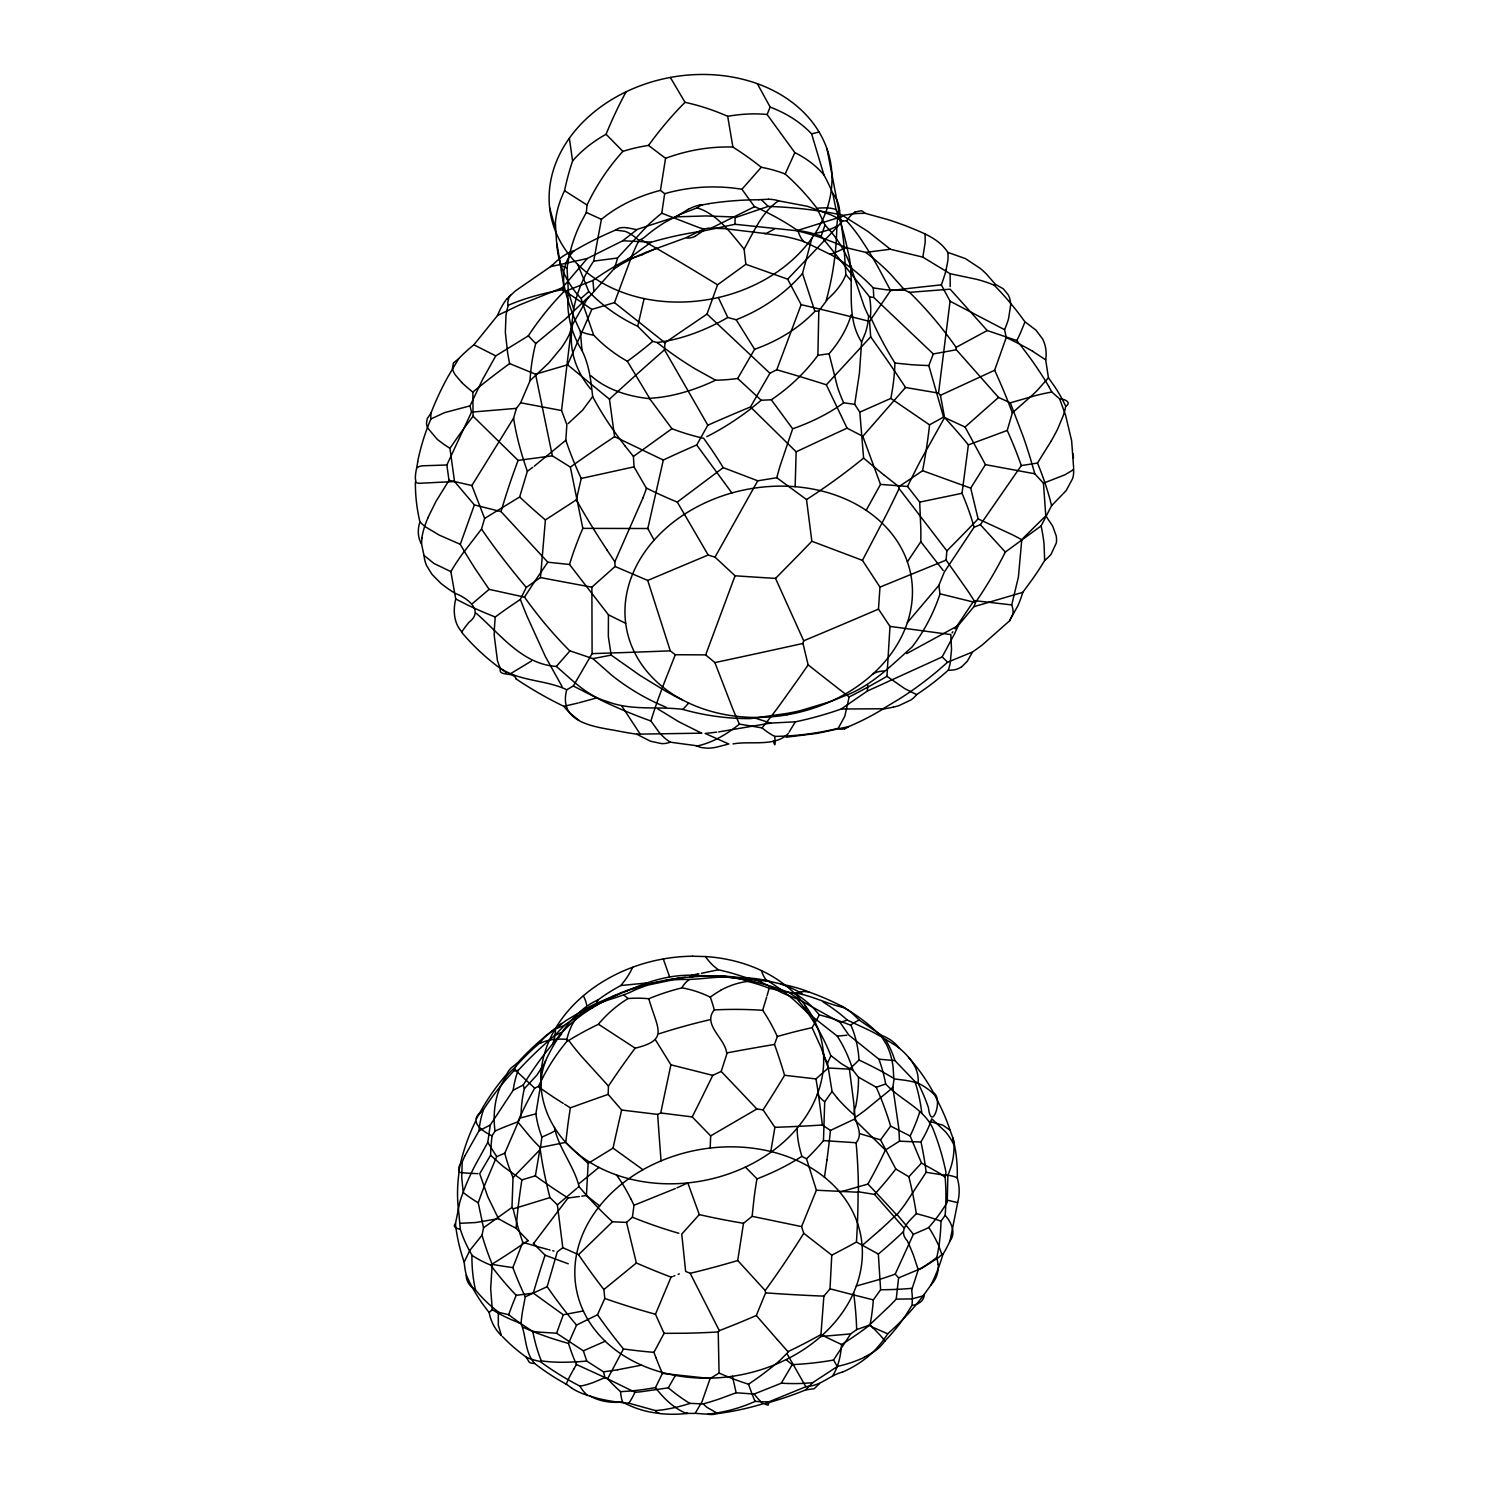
<?xml version="1.0" encoding="UTF-8"?>
<svg xmlns="http://www.w3.org/2000/svg" width="1489" height="1489" viewBox="0 0 1489 1489"><rect width="100%" height="100%" fill="white"/><g stroke="black" fill="none" stroke-linecap="round" stroke-linejoin="round"><path stroke-width="1.5" d="M642.95 497.94L614.845 561.762L615.087 566.49L591.878 587.169L592.101 653.634L573.321 686.02L566.732 689.761C558.226 721.7 591.933 726.446 615.013 730.392A381.352 371.673 -43.2 0 0 636.715 734.17L701.766 733.165M735.119 217.692L768.212 206.413A443.554 425.072 44.6 0 1 843.425 215.291L851.447 214.062A273.641 160.123 -70 0 1 856.901 213.485L864.96 213.262L887.258 219.423A316.208 315.259 -55.6 0 1 906.987 226.291C921.877 232.452 938.703 238.091 947.804 252.386A42.511 18.445 -60.2 0 1 947.804 260.947L946.148 269.77M735.119 218.474L735.026 224.281L702.864 231.056A381.742 363.26 42.5 0 0 651.326 242.186M823.324 1052.704A77.521 48.672 -4.6 0 0 827.512 1063.202L832.053 1091.456L824.701 1101.841L823.473 1140.611A174.864 83.645 -27.3 0 1 806.517 1158.814L816.4 1190.232L801.585 1226.601L803.744 1233.301L831.774 1255.134L830.006 1288.823L823.882 1296.119L820.942 1334.553A268.467 132.484 -22.7 0 1 787.942 1351.658L787.811 1352.124M511.974 1207.579L513.035 1177.576A243.21 131.144 34.1 0 1 504.771 1153.212L521.076 1115.54A220.372 143.949 38.6 0 1 524.333 1088.738L523.235 1085.016A339.566 336.719 -59.4 0 1 554.913 1041.258C572.521 1017.192 599.974 1001.408 627.539 990.706M950.187 286.651L950.131 273.715L922.826 257.15L890.348 249.24L865.798 252.386L845.957 247.602A315.929 277.94 78.6 0 0 796.801 230.739L735.026 224.281M819.099 132.018L811.617 133.88L823.938 174.958A183.538 177.731 30.1 0 1 832.742 193.309A181.993 75.865 -13.4 0 1 839.573 210.712L843.686 242.13L845.882 274.627A174.846 83.216 0.5 0 1 827.958 298.805L818.801 311.015L817.889 355.313A156.829 130.939 -38.6 0 1 771.283 399.778L761.233 400.262L750.475 409.028A233.27 141.66 -54.5 0 1 706.772 436.668M1073.588 467.695L1073.55 469.631A43.795 31.753 0.7 0 1 1072.657 478.509L1066.161 490.607L1051.606 505.664L1041.127 525.878L1005.336 552.047A427.827 367.001 88.3 0 1 975.425 602.58M461.646 382.412A87.255 31.176 27.9 0 0 472.869 392.128L473.055 416.213A408.247 134.848 -39.5 0 0 449.939 448.394L454.536 481.543L474.377 504.92L501.048 511.62L547.822 562.209L569.505 564.48L608.443 614.808L625.696 623.351M795.145 486.698L796.15 451.8L750.475 406.962A280.528 44.391 -23.4 0 0 707.815 425.221L696.684 444.988A238.463 52.487 -21.5 0 0 663.312 460.045L614.585 436.668L609.466 399.22L567.588 364.786L535.537 374.223L509.592 363.577A199.396 125.132 78.8 0 1 507.6 352.67L505.348 332.382L505.981 315.724A53.213 33.391 78.8 0 1 508.214 305.58L508.084 304.891A42.492 14.034 47.2 0 1 507.768 302.286L509.126 296.702L515.51 290.82L550.521 266.661L587.224 258.509L622.718 240.79L637.348 229.325L675.857 216.854L705.972 215.942L735.119 217.003M473.26 1288.32L475.494 1289.79A261.524 149.924 -48 0 1 471.92 1255.078A126.9 113.909 62.7 0 1 462.595 1235.907L460.287 1229.281L458.966 1214.075A143.54 137.453 -70.9 0 1 459.096 1172.122L459.021 1166.65L460.864 1163.318A142.516 34.694 14.7 0 1 462.204 1162.034A170.1 150.966 -2.9 0 1 464.959 1155.725M1021.808 539.39L1018.402 577.099L1011.72 604.925A41.413 18.464 40.2 0 1 1013.041 613.84L1009.672 620.708M710.179 1148.038L710.662 1135.884L692.217 1116.918L660.725 1112.972L657.673 1114.405L628.358 1110.85A320.898 49.602 6.2 0 1 621.658 1109.994L610.676 1097.319A181.658 37.281 48.5 0 1 608.182 1094.378L608.443 1086.077A215.291 55.502 -54.3 0 1 633.439 1050.452L635.189 1048.163C669.324 1039.862 657.58 1029.476 648.813 998.747A160.142 109.367 46.2 0 0 628.097 998.542L626.59 999.454A135.183 99.931 -77.8 0 0 598.429 1024.097M861.628 342.079C843.928 314.402 856.175 281.012 847.781 250.897A273.325 271.873 -40.1 0 0 836.055 209.614A308.558 42.604 -25.7 0 0 816.921 208.255L824.999 225.062A146.071 125.932 -12.9 0 1 850.07 264.577L864.123 306.25A229.753 197.144 -14.7 0 0 868.608 316.096A214.546 101.643 -17.2 0 1 865.444 332.736L861.628 342.079L859.414 373.292L854.686 404.338L859.804 412.155L863.601 458.035L865.5 459.692A325.7 117.929 30.7 0 0 883.517 474.6M754.588 206.617A254.154 228.785 46.5 0 1 797.825 230.553A257.746 129.878 -41.6 0 1 821.146 236.193L869.557 296.832L870.227 301.578A338.673 125.039 -34.9 0 1 870.432 316.859L876.239 329.292A353.954 304.556 42 0 0 890.683 356.094L894.908 363.037L894.833 365.401A215.551 131.386 -55.2 0 1 890.85 398.419L859.804 412.155M613.487 995.973L594.13 1004.349A388.257 242.595 63.9 0 0 585.791 1008.798L566.174 1020.43L553.108 1030.109A276.842 271.296 66.6 0 0 517.483 1062.923L511.304 1067.799A163.678 58.871 41.1 0 0 506.781 1074.146A262.939 241.013 21.4 0 0 479.83 1112.73C469.147 1122.948 483.311 1131.454 491.947 1135.809M649.613 398.643L671.93 428.702A168.778 125.337 19.4 0 0 703.701 438.306L710.83 448.487A236.788 74.431 70.3 0 1 723.207 467.62L757.752 480.798L776.774 477.727L806.517 499.559L811.84 541.252L862.447 560.367L879.98 587.113L878.473 609.094L889.975 626.404L886.96 676.322A355.834 165.819 -25.3 0 1 849.177 696.926L844.766 716.321L838.233 728.307A260.538 225.379 15 0 1 774.745 736.404A63.32 36.127 59.5 0 1 762.052 727.898L739.437 724.101A101.829 56.563 -54.3 0 1 696.424 746.119M755.053 1401.279A126.342 90.922 52.6 0 0 769.18 1401.726L805.847 1386.724A156.066 113.871 38.4 0 0 808.49 1386.24C821.202 1385.291 830.099 1375.296 842.085 1372.188M580.375 331.321A205.668 204.291 37.2 0 1 560.497 265.098L556.477 241.032L555.36 222.81A143.018 107.655 -8.1 0 1 564.554 190.722A238.612 219.925 89.8 0 1 572.595 160.942L569.338 138.198M769.18 1401.838L768.063 1405.169L763.448 1403.624A294.896 280.695 -72 0 1 717.679 1413.564M908.588 1057.413A260.668 223.685 -41 0 1 933.529 1092.74C943.821 1098.975 931.165 1133.092 928.447 1107.742A169.02 145.643 45.5 0 0 918.043 1083.154C919.699 1068.655 909.686 1057.078 899.486 1048.33A197.739 89.638 -42.7 0 0 889.529 1039.285L885.639 1037.126A164.293 74.469 -42.7 0 0 881.953 1035.544L859.227 1020.077L851.782 1012.874A150.724 102.815 -64.7 0 0 840.894 1005.764A269.211 262.25 -56 0 0 809.216 992.102L809.216 992.083M928.782 1227.401A150.873 123.289 -29.2 0 0 947.246 1202.181L947.86 1175.51M554.448 1127.508C558.673 1148.205 574.028 1166.166 579.016 1186.23M718.703 731.899L770.725 723.077L795.349 721.83A350.901 345.746 -24.9 0 0 841.192 709.025L867.324 691.045L867.826 685.294M961.559 666.923L967.273 661.284L972.633 651.903A329.088 318.869 22.5 0 0 982.219 644.998L1009.263 621.099L1017.936 605.707A331.414 183.166 46.1 0 0 1022.813 592.306L1032.789 578.718A329.813 315.612 81.9 0 0 1044.664 560.515L1044.031 543.801A409.996 163.827 41.3 0 0 1041.109 525.878M599.676 1205.96L586.424 1195.518L588.136 1163.374L576.82 1152.97A251.138 94.756 42.5 0 1 565.746 1142.361L567.774 1125.665A235.541 71.323 -78.7 0 1 569.17 1115.577L570.361 1107.797L564.666 1104.28M766.667 114.467A169.43 103.299 -37.2 0 0 727.693 116.31A194.035 146.964 39.3 0 0 685.033 102.332A355.722 191.337 -76.8 0 0 650.079 143.298L648.515 145.401A161.184 107.99 14.6 0 0 622.886 151.375A192.323 165.763 -65.4 0 0 587.038 205.017L586.35 212.462L580.933 222.531A155.024 141.548 -28 0 0 567.048 268.225L568.351 291.528L573.656 308.93L561.539 410.536L566.862 424.588L565.839 440.241A288.382 183.594 47.9 0 0 581.231 478.472L576.336 499.857L579.575 505.59A435.179 199.358 48.7 0 0 607.158 550.186M625.064 445.9A332.419 281.775 49.4 0 1 606.693 420.401L603.734 415.71A245.666 208.237 49.4 0 1 592.659 396.577C590.91 380.775 589.365 365.382 582.031 350.585A143.316 113.778 -8.4 0 1 568.053 294.636L568.351 291.528M608.443 614.808L608.331 636.399L611.179 655.123L640.419 675.708L666.141 691.417A297.335 287.47 8.3 0 0 682.334 699.867L688.718 703.05A144.675 114.467 -10.7 0 0 911.938 601.612A144.675 114.467 -10.7 0 0 709.974 500.676A144.675 114.467 -10.7 0 0 682.334 699.849M956.143 347.328L987.226 330.539L1016.819 340.553L1018.364 342.451M707.833 425.221L664.485 349.822L664.987 342.768A440.26 35.345 -34.1 0 1 691.194 324.825L707.014 314.086L717.568 284.808L745.84 264.298L787.644 279.15L801.156 304.668L776.774 369.756L769.906 373.255L750.475 406.962M956.124 347.495L956.031 348.835M856.343 1286.012L853.606 1292.806A144.712 114.504 -10.7 0 1 610.155 1345.684A144.712 114.504 -10.7 0 1 688.216 1151.965A144.712 114.504 -10.7 0 1 856.343 1286.012L876.09 1280.447A367.541 235.56 9.9 0 0 895.224 1274.119L898.612 1277.878L896.21 1299.115A338.375 292.682 -61.6 0 1 889.678 1305.89L869.204 1325.229L856.659 1329.603L850.684 1333.902L833.561 1359.978L837.283 1366.567L812.901 1382.518L805.568 1389.926A333.22 326.873 -39.7 0 1 765.569 1403.438M955.994 349.338L998.523 397.433L1010.305 402.812L1035.804 395.516A209.67 50.998 -31.8 0 1 1049.838 392.407L1051.904 392.11L1059.647 398.884L1065.603 415.245L1071.633 440.725L1073.588 467.137M516.255 679.003C513.24 670.757 497.866 677.514 500.378 668.189A50.719 36.983 -79.2 0 1 497.438 660.613L494.255 635.729A122.619 89.377 -79.2 0 1 494.516 626.441L495.241 617.023L499.764 613.691A260.017 86.232 -23 0 1 510.801 605.893L520.331 599.453L526.25 587.411L540.47 577.564L545.402 519.922L576.336 499.857M955.957 349.841L933.305 353.935L928.82 365.587L943.561 417.069L965.058 427.027L985.42 464.624L970.698 488.15L978.124 518.898A438.175 64.976 -41.1 0 1 946.874 550.856L946.111 560.106L967.72 590.761A158.653 65.423 51.2 0 1 974.029 600.57L1011.72 604.925M946.222 269.751A93.453 40.538 -60.2 0 1 941.327 284.846L950.075 301.225L938.535 393.115L940.415 395.311L944.584 417.571A350.027 117.333 34.2 0 1 968.371 444.876L962.024 493.306A315.705 146.797 41.1 0 1 974.067 527.236L944.231 572.167L938.833 585.438L907.341 622.625M571.478 332.14L572.372 325.198M506.576 299.196A253.409 120.572 51 0 0 497.512 315.556L473.874 344.797L468.942 348.929A168.797 150.277 18 0 0 458.705 358.663L448.263 376.177A349.71 317.995 44.2 0 0 430.972 413.049L430.73 419.042L444.671 412.602L470.04 405.864L482.585 379.472L495.763 355.89L528.353 335.844L535.724 343.531A337.519 188.768 52.2 0 0 530.028 380.588M473.223 1288.339A68.029 32.572 -23 0 1 466.206 1274.919A101.531 95.259 -45.4 0 1 464.177 1262.114A257.281 204.7 8.2 0 1 455.448 1223.772L459.803 1202.051A174.734 150.929 -18.9 0 1 463.153 1192.41L466.187 1194.774A272.766 40.966 15.6 0 0 476.554 1201.772L478.23 1202.814L483.534 1227.811L482.045 1235.181A273.473 194.668 40 0 0 492.208 1264.384L490.663 1288.674L492.301 1309.631A218.604 97.213 -7.1 0 0 518.972 1322.753M462.204 1162.034L461.72 1177.222L463.172 1192.131L465.703 1185.598A278.964 243.135 -24.2 0 1 474.768 1165.999L487.778 1142.417L490.272 1125.014L513.147 1090.302A341.316 152.418 43.6 0 1 518.153 1070.423A415.412 401.937 13.5 0 1 554.224 1035.953L565.392 1024.488M655.942 1357.652A169.392 57.196 75.5 0 0 662.382 1373.379L710.123 1378.535L719.057 1373.081L718.238 1332.022L719.317 1330.626A275.763 83.235 -22.8 0 0 756.3 1315.513L765.607 1292.843L765.216 1290.591L737.725 1260.494L743.495 1223.325L752.131 1216.327L753.937 1199.408A184.003 70.132 88.5 0 1 756.952 1178.785A100.843 4.951 48.2 0 0 745.338 1167.041M933.529 1092.74L940.676 1107.053A212.313 200.754 -44.3 0 1 950.112 1130.263L952.867 1137.931A252.665 188.917 -18 0 1 957.259 1177.948A71.342 56.768 2.3 0 1 957.65 1202.628L950.038 1240.84A109.069 102.964 -1.3 0 1 942.965 1254.241A282.612 216.947 41.3 0 1 930.83 1285.175L923.161 1295.821A250.208 242.242 -69 0 1 887.686 1333.772M563.754 273.697L563.456 288.903M492.189 1264.57L492.208 1264.384A278.704 31.585 0.8 0 0 511.509 1267.4L512.867 1267.586A280.714 193.644 53 0 0 525.282 1296.807L522.527 1311.362A147.374 86.734 -58.8 0 0 521.038 1323.572C526.343 1336.266 524.724 1352.124 534.514 1363.366A231.446 216.668 -14.7 0 0 566.453 1384.267L572.111 1388.344M541.047 1073.122A77.167 46.085 4.2 0 1 540.879 1083.303L535.872 1113.846A167.829 117.389 21.8 0 0 541.884 1137.131L540.228 1149.452A356.727 280.044 63 0 0 549.981 1197.584L557.37 1204.843L562.805 1247.67L578.57 1254.669A357.006 179.908 49 0 0 603.883 1289.548L604.795 1298.445L597.48 1314.768L576.541 1325.098L568.5 1343.432A145.066 91.518 83.4 0 0 576.429 1364.482L607.605 1378.758A120.162 84.035 62.2 0 0 620.541 1391.619A67.266 17.589 -76.6 0 0 622.458 1401.763M631.038 1199.185L633.998 1205.271L632.416 1217.164L626.534 1222.395L612.5 1221.78A246.188 153.758 36.2 0 1 578.923 1186.454L578.849 1186.565M826.953 1159.912L824.459 1177.222M648.515 145.401L665.564 158.318L660.446 190.369L664.671 193.7L661.767 213.206A240.715 207.194 -72.8 0 0 648.069 225.025L617.488 258.025A158.039 72.161 52.8 0 1 613.691 269.193L586.834 299.55L573.135 323.467A196.436 133.433 33.3 0 0 569.524 334.113A158.355 117.11 6.2 0 1 561.334 347.83L548.901 362.795L530.103 380.644L520.629 402.775L516.422 408.358L513.575 418.204L471.864 485.526L484.632 518.414L481.524 529.06L462.428 553.927A170.565 108.697 -35.3 0 0 450.869 571.627L455.727 599.025C452.954 610.155 453.717 623.184 461.906 631.95A83.328 2.755 -47.5 0 1 463.507 629.4L464.345 628.246A182.533 6.012 -47.5 0 1 469.072 622.141C484.483 610.732 467.285 597.833 455.15 593.367A144.135 118.915 -2 0 1 440.614 583.13L431.94 574.289L426.654 565.708A44.633 36.816 -2 0 1 424.104 556.123L421.573 543.894A54.646 44.447 -40.4 0 1 422.001 537.994M579.5 1196.486L568.035 1197.994L563.884 1195.332A285.423 137.323 31 0 1 535.389 1175.845L540.172 1147.554A151.301 65.721 40.8 0 1 531.182 1138.099L517.763 1121.906M648.795 998.728A223.369 194.203 -46.4 0 1 681.962 987.858A124.76 84.333 55.8 0 1 710.253 997.109A66.316 12.582 82.3 0 1 714.292 1009.877C701.803 1025.065 726.297 1038.875 726.762 1054.193A157.536 14.574 -71.6 0 1 725.385 1058.493L721.179 1071.429L727.321 1077.868A317.325 19.376 45.9 0 1 756.803 1108.989L763.075 1109.863L774.894 1127.341L770.799 1151.518M908.848 1176.775A302.751 225.193 83.7 0 1 916.312 1213.628C909.165 1221.408 897.327 1230.212 907.304 1240.84A182.849 112.14 48.6 0 1 913.483 1255.339L918.229 1269.856L911.677 1290.032M922.826 257.15L924.818 244.736A311.964 22.279 -70.1 0 0 925.19 241.832L925.116 234.089M417.776 461.758L416.678 468.049A56.619 51.408 3.8 0 0 415.338 478.304L416.027 482.399A54.404 9.064 -15.2 0 0 418.8 483.311L454.536 481.543L471.864 485.526M839.759 1192.112L867.919 1184.09L873.615 1173.611A300.666 182.589 -64.2 0 0 885.397 1150.066L899.468 1141.17A246.225 156.345 74.5 0 0 898.723 1127.899L892.842 1087.231L894.089 1078.874L904.735 1080.232A144.601 38.174 -10.3 0 1 918.043 1083.154M573.674 308.93A150.724 133.656 -12.9 0 1 593.683 261.078L601.407 219.348A147.523 108.865 3 0 1 615.218 209.409A147.914 109.162 3 0 1 660.446 190.369M654.118 540.116L647.808 528.521L663.312 460.045M655.551 1039.992L670.906 1064.821L665.136 1091.958A289.946 9.306 -77.9 0 0 660.725 1112.972M588.136 1163.374L613.04 1148.131L614.064 1143.44A324.788 37.467 -75.7 0 1 621.658 1109.994M827.028 148.937L838.586 209.149L836.837 225.974A298.489 39.998 5.6 0 1 815.153 233.382L811.859 238.24L802.515 273.492L814.892 311.35A142.981 110.242 -6.2 0 1 754.625 349.264L737.669 378.485A147.299 116.179 5.8 0 1 715.613 380.198A185.436 112.122 -45.1 0 1 658.864 397.489M715.613 380.198L695.772 369.216A335.639 210.228 59.9 0 1 657.189 342.544L652.759 341.372L637.72 326.296L644.123 298.563M831.886 1255.078A272.599 66.112 -21.1 0 0 850.461 1245.307L856.436 1242.012A433.764 243.191 -84.8 0 0 858.073 1192.242L858.464 1191.851A406.609 270.775 -83.9 0 0 856.101 1142.733C865.965 1131.1 849.679 1118.742 855.803 1106.122A218.027 110.465 -47.5 0 0 858.483 1077.198L853.011 1070.312A203.286 144.861 -61.4 0 0 837.227 1036.083L807.634 1012.855L795.517 1001.408A197.255 191.15 -12.8 0 0 765.867 979.688A78.266 39.756 -68 0 1 761.382 970.605M787.904 1351.807L787.942 1351.658A162.673 7.352 49.8 0 1 784.48 1347.75L777.426 1339.728M787.7 1352.608L779.175 1361.151M787.272 1354.171L805.847 1386.724M525.282 1296.807L547.152 1286.701L557.295 1251.877L562.805 1247.67M859.227 1020.077L858.26 1020.505A98.051 12.024 -47.6 0 0 852.211 1024.023L850.535 1025.195A248.049 173.32 -11.7 0 0 819.341 1014.865L813.534 1008.202A105.179 79.233 80 0 0 795.368 993.759L769.162 988.324L767.058 995.732M615.087 566.49L647.734 580.449L655.123 577.323A496.544 6.012 -22.6 0 1 708.131 555.025L715.018 557.147L735.063 575.778A350.622 31.12 3.7 0 0 760.321 577.453L775.527 578.402L803.706 640.791L802.962 643.434L808.136 664.857A288.978 17.086 38.8 0 0 819.936 674.182L839.461 689.463M1025.586 322.275L1035.935 330.13L1042.654 339.008A47.797 38.677 -32.8 0 1 1045.687 359.854L1048.442 377.741L1037.61 390.044A221.973 118.952 -19.9 0 1 1032.082 395.385L1012.334 412.9L1007.234 430.451A418.818 183.463 44.6 0 1 1021.305 465.592L980.339 524.705L974.085 527.255M766.63 997.183L762.684 1010.305M484.632 518.414L519.642 496.991L527.348 471.287A321.345 163.567 47.1 0 1 513.575 418.204M947.804 252.386L965.393 258.602L980.302 268.448A235.281 146.648 -46.6 0 1 986.369 273.976L995.452 284.38L1003.27 288.81L1008.239 294.841A41.897 25.946 -48.5 0 1 1010.696 305.04L1008.518 318.925A88.726 54.925 -48.5 0 1 1004.572 329.72L1006.248 337.5L994.652 370.258L940.415 395.311M464.177 1262.114L469.78 1250.481L482.045 1235.181M710.123 1378.535L702.008 1401.726L695.177 1413.322L707.945 1414.234A107.673 45.936 87.1 0 0 717.661 1413.433L707.033 1407.384A248.626 70.672 81.2 0 1 703.459 1404.127M821.109 236.248L824.999 225.062M569.878 651.009A412.192 334.001 78.9 0 1 524.5 597.145L489.137 589.346L476.108 570.157A486.456 365.177 77.5 0 1 460.287 544.323L474.377 504.92M533.285 1243.278L545.067 1255.19L544.267 1257.609A371.58 50.589 -65.4 0 0 533.285 1293.122L516.162 1295.337M567.588 364.786L591.84 309.414L614.473 302.621L632.174 255.066A81.411 24.662 -70.5 0 1 638.986 240.455L643.899 237.793A131.069 103.113 -56.3 0 1 666.327 221.545L679.803 214.509L697.187 207.827A82.491 30.245 84.6 0 1 702.659 204.812L708.82 203.714M478.23 1202.814L480.258 1197.007A426.84 366.759 -46.2 0 1 485.768 1182.434L496.693 1156.637L504.771 1153.212M646.431 488.466L646.263 488.95A172.91 57.848 -59.6 0 1 642.95 497.94M625.026 445.918L633.421 456.434L634.016 466.857L646.468 488.373M632.657 967.31A115.546 63.041 80.2 0 1 624.375 981.065L620.82 985.532A179.741 172.817 -27.8 0 0 597.927 999.994L596.047 1003.828A178.978 49.472 56.7 0 1 595.395 1004.74L592.045 1008.109M714.292 1009.896L723.915 1009.542A261.226 154.26 -7 0 1 762.684 1010.305A90.624 41.245 69.1 0 1 777.332 1036.53L775.024 1042.951M501.29 1335.186L498.312 1325.191L498.312 1312.107A120.721 74.897 -25.5 0 0 500.192 1312.665L508.717 1314.713A240.995 205.482 39.3 0 0 525.059 1326.438L532.69 1331.389A230.609 154.763 -25.8 0 0 540.023 1332.19L556.588 1333.213L563.289 1314.768L583.353 1310.953M867.324 691.045L942.165 656.947L954.505 633.849A495.372 266.196 62.5 0 0 958.171 625.585L973.918 606.674L975.388 602.542L939.987 593.813L938.833 585.438M854.686 404.338L843.686 402.793A174.511 96.99 -3.6 0 1 792.688 428.795L780.366 464.996A252.311 122.247 -85.8 0 0 776.774 477.727M512.867 1267.586L522.769 1242.31A295.436 199.935 54.5 0 1 513.165 1208.882L512.532 1208.175M735.063 575.778L705.674 654.881L675.299 654.732L670.292 650.861L647.734 580.449M763.057 1109.845A270.086 69.946 -57.2 0 0 784.573 1075.281A166.545 49.007 71.7 0 0 774.503 1044.44L774.652 1043.975M898.612 1277.878L922.007 1268.088L938.182 1257.833L941.904 1254.538L938.573 1245.362A237.719 59.169 37.9 0 0 931.556 1231.943L928.875 1227.476A182.142 100.805 5.6 0 1 925.153 1229.263L913.39 1234.307L895.205 1274.1M483.422 1109.64A297.949 289.071 -2 0 1 513.742 1070.926L517.465 1062.923M524.314 1088.72L536.859 1075.151L544.267 1063.704A120.013 75.25 19.3 0 0 545.644 1060.689C556.067 1038.205 574.456 1010.045 597.927 999.975M675.299 654.732L665.285 680.119A173.822 30.99 -66.9 0 0 656.872 702.715M427.697 518.172L436.016 501.328L449.008 480.351L446.849 464.996L471.492 412.118L470.04 405.864M757.324 83.682L770.148 107.078L767.114 114.523L794.847 152.641A148.081 99.875 -18.7 0 1 822.3 173.078L823.938 174.958M655.942 1357.67L653.913 1352.366L664.094 1333.344L655.458 1314.247L671.036 1277.134L672.321 1276.631M593.85 291.081L592.92 280.472L594.353 279.467A302.137 296.814 -64.7 0 1 627.855 259.142L651.307 242.111L622.718 240.79M854.686 1117.978L854.779 1117.774A246.746 120.683 80.4 0 0 853.737 1102.623L849.419 1069.139A115.9 25.108 -35.6 0 0 859.023 1060A80.313 49.435 -83.8 0 0 850.74 1024.935M794.847 152.641L785.187 173.99A225.714 208.088 60.4 0 1 816.456 207.622M464.959 1155.725L478.955 1130.84A273.176 145.606 35.8 0 1 483.497 1109.677M827.475 1063.202L830.936 1055.645L841.099 1063.481A249.929 140.245 -16.7 0 0 853.029 1070.312M607.605 1378.758L623.277 1349.295M745.84 264.298L744.109 249.128C753.788 232.098 761.698 212.071 778.561 200.829L807.336 206.282L831.178 214.993A134.029 119.12 37.1 0 1 842.681 220.912L846.497 220.856A54.051 12.712 -69 0 1 854.947 212.108M753.062 981.456A262.846 262.325 37.5 0 1 789.096 992.567L800.133 1000.18L840.112 1022.44L848.804 1035.06L878.901 1059.2A264.111 147.746 -59.6 0 1 885.694 1083.992C900.957 1100.632 926.121 1109.249 933.975 1131.398A240.492 209.428 -81.7 0 1 945.943 1172.104L945.143 1177.296A231.018 195.115 -58 0 1 945.143 1215.34L940.955 1221.278A170.621 153.199 -73 0 1 936.804 1257.479M866.17 510.355L880.502 484.39L862.801 436.314L847.055 428.162L826.339 384.795A334.039 62.389 14.9 0 0 776.755 369.775M862.447 560.367L885.918 515.529A381.947 104.584 -58.6 0 0 899.095 488.56L898.872 486.698L883.517 474.6M528.241 1240.858L516.087 1228.257L507.116 1223.567A174.101 103.15 15.4 0 1 498.48 1218.653L487.815 1196.784L479.719 1173.704L490.588 1155.241A150.836 110.149 -79 0 1 492.04 1135.865L495.018 1131.044A178.345 39.552 -11 0 1 517.781 1121.906A214.007 123.848 -54.4 0 1 534.756 1088.124L534.142 1087.621M715.018 557.147L757.752 480.798M675.41 1375.427L668.245 1387.86L641.238 1391.731A322.555 259.868 -43.9 0 1 635.058 1392.289L605.018 1377.586L603.454 1371.797L586.759 1361.076L583.353 1350.821L556.588 1333.213M819.546 1383.579L814.204 1388.697L805.568 1389.926M573.768 1369.042L576.448 1364.445M789.058 732.16L795.349 721.83M1050.955 441.47L1037.498 463.023L1021.305 465.592M944.584 417.571L920.537 460.604A524.593 297 -47.4 0 0 907.583 486.475L919.699 502.109L920.835 529.414A345.243 272.803 73.6 0 1 920.816 541.735L907.378 561.837M788.314 733.444C775.415 747.199 750.382 740.666 733.072 743.904M812.324 1027.317L814.464 1023.688A73.426 6.942 -55 0 0 819.341 1014.865M592.678 396.577L582.571 410.22L568.184 423.546M974.029 600.57L956.347 626.943M524.407 597.257L529.786 588.955A531.592 55.056 -48.4 0 1 546.165 564.592L547.822 562.209M540.321 1042.896L539.446 1043.268A244.605 238.426 -10.4 0 0 513.761 1068.655C496.246 1083.303 492.133 1109.417 495.018 1131.044M703.553 1403.811A333.387 269.509 -62.9 0 0 719.894 1398.767L736.124 1392.773L754.123 1394.039L781.241 1383.244L792.204 1364.706L786.08 1359.606M941.383 284.846L925.935 286.502A396.725 28.123 -8.6 0 0 890.608 290.56L869.539 321.419L870.693 336.812L886.364 359.035A519.512 190.294 49.5 0 1 905.517 387.494L938.144 393.04M890.627 1126.112L880.539 1139.867L895.82 1169.051L908.867 1176.757L921.486 1163.039L910.151 1135.995L890.627 1126.112A290.56 225.863 -84.1 0 0 876.221 1087.249L858.52 1077.18M903.041 1231.98A275.614 95.799 -28.1 0 1 878.342 1254.054L880.613 1289.79L873.336 1299.878A143.521 88.354 85.2 0 1 870.004 1324.949L873.094 1328.002M476.219 613.282C500.397 634.333 522.025 664.187 556.346 666.439C571.999 679.747 587.038 695.977 607.307 701.542C631.69 711.016 657.84 706.121 682.855 709.378L688.718 703.05M745.542 978.571C742.657 980.637 758.217 981.865 749.898 980.897A244.68 43.59 -75.5 0 1 747.646 979.725L745.561 977.491L738.842 975.276A240.697 232.805 40.9 0 0 718.349 969.767L714.069 966.38A92.002 43.46 87.3 0 1 705.47 956.608M745.598 978.478L771.395 981.772L790.882 986.258A283.524 207.008 -72.1 0 1 807.82 991.506L808.862 991.953L804.674 991.544A151.617 44.354 -68 0 0 795.405 993.628M955.808 627.688L955.026 628.805M952.886 631.783L952.067 632.918M950.038 1240.84C956.329 1232.762 951.155 1221.929 945.124 1215.34M497.438 315.482L519.493 304.984L562.433 287.712L587.224 258.509M718.238 1332.022L718.312 1331.948A273.622 85.282 -3.4 0 1 684.642 1333.251L664.094 1333.344M539.446 1043.268L541.084 1041.239A165.074 107.506 55.5 0 1 545.532 1036.381L561.8 1023.371M540.228 1149.452L513.035 1177.576M762.052 727.916L772.158 715.148A133.861 21.981 -55.7 0 0 780.087 704.558L799.5 677.365A331.061 54.386 -55.7 0 0 808.136 664.857M506.651 299.289L510.597 295.045M682.855 709.415A255.475 245.908 73.7 0 0 750.624 718.591L786.378 713.529A251.287 236.546 62.3 0 0 800.673 710.569L828.535 702.157A362.236 340.981 62.3 0 0 843.705 696.219C870.618 686.615 891.241 665.564 912.013 647.026A249.78 193.589 59.1 0 0 940.062 593.869M664.671 193.7A145.196 118.766 -0.6 0 1 713.901 186.925L720.75 187.093A145.81 119.269 -0.6 0 1 741.931 189.271L761.288 167.271A144.917 108.641 -19.7 0 1 785.187 173.99M862.801 436.314L905.517 387.494M556.346 666.439L569.989 650.861L592.901 658.622L611.663 675.206A277.587 233.717 89.7 0 0 666.141 707.238M561.651 1034.111L554.988 1041.332M430.991 413.049L427.231 418.651L426.505 423.211A41.376 20.064 15.4 0 0 427.808 428.125L437.152 439.218A102.946 49.937 15.4 0 0 450.013 448.375M1073.55 469.631L1065.044 474.749L1043.454 483.199L1034.762 473.781A395.646 255.475 88.2 0 0 1023.259 436.724L1010.305 402.812M826.339 384.795L870.693 336.812M1043.454 483.199L1045.781 515.845L1023.148 538.162M923.068 1295.914L911.919 1298.911L896.21 1299.115M589.16 296.348L565.652 318.795L535.724 343.531M787.644 279.15L806.964 258.9A250.226 7.352 -46 0 0 816.549 248.831L830.062 234.518A73.408 2.159 -46 0 0 842.755 220.856M550.521 266.661L551.972 265.191M775.527 578.402L798.29 555.248A435.588 56.061 -45.4 0 0 811.84 541.252M858.502 1191.814L874.527 1194.42L903.786 1227.699M501.421 1335.633A71.267 54.032 -41.8 0 1 489.137 1312.479L492.301 1309.631M612.5 1221.78L578.57 1254.669M565.839 440.241L534.309 466.169M658.864 397.526L649.651 398.363L627.334 361.269A147.355 127.03 2.5 0 1 597.368 338.896L593.646 335.137L581.008 298.451L588.602 291.751M849.419 1069.139L828.256 1068.004L815.953 1078.929L784.535 1075.281M971.833 652.275L947.637 662.196L937.865 670.72A440.409 379.509 83.1 0 1 899.505 698.881L883.033 708.764L841.192 709.025M879.552 1230.435L862.094 1245.567M578.532 1186.845L577.434 1187.831M998.523 397.433L965.058 427.027M576.466 1188.687L557.37 1204.843M702.864 231.056L694.823 236.509M573.693 251.045A345.15 335.211 -8.5 0 1 615.553 230.088L618.754 228.226A168.853 53.418 67.3 0 1 626.776 227.743M489.137 589.346L472.609 603.417M826.134 300.369L826.246 300.257A289.275 273.939 65.5 0 0 836.837 225.974M774.336 229.083L766.202 233.457A198.037 34.638 -83.6 0 1 764.043 233.382L724.845 228.673L709.08 228.096L703.869 229.008L686.02 237.719L645.947 252.348M603.864 1289.548L636.38 1262.97A260.017 90.233 19.5 0 0 671.036 1277.115M579.147 1183.532L586.015 1177.967A156.736 2.494 -37.9 0 0 599.025 1167.339M950.131 273.715L976.635 279.318A170.919 128.296 -34 0 1 994.317 285.237L995.117 284.641M483.534 1227.811L511.881 1207.486M723.207 467.658L677.29 502.072A220.893 94.98 17.8 0 1 652.536 491.091L646.542 488.15M576.708 1361.653A204.551 137.77 -40 0 1 541.252 1360.872L541.363 1360.667M532.764 467.323L527.348 471.287M633.421 456.434L671.93 428.702M541.065 1360.89L540.246 1361.467L542.387 1363.142M1065.677 406.274C1072.564 402.421 1063.779 398.587 1059.647 398.884M675.857 216.854L688.309 209.242M527.869 1240.691L515.938 1248.75A247.825 27.007 -39.4 0 1 490.588 1265.054A112.084 70.262 -4.6 0 1 471.79 1255.171M613.673 269.174L618.307 266.159M531.499 661.023L509.517 674.294M898.872 486.698L922.622 470.71L970.698 488.15M634.258 990.315C611.607 1001.874 579.854 1002.041 569.71 1030.258A80.462 42.548 66.2 0 0 566.862 1039.62M756.821 1109.007L710.662 1135.884M906.708 653.578L958.171 625.585M845.957 247.602L833.207 253.484M854.965 212.034L861.145 210.749A125.839 29.594 -69 0 1 862.969 211.587L864.96 213.262M478.955 1130.84L490.272 1125.014M560.832 1032.603L554.243 1035.953M626.069 91.797A466.56 309.768 82.7 0 0 606.06 134.271L601.891 136.672A147.783 103.597 1.3 0 0 572.595 160.942M922.584 470.729A362.702 167.699 -67.8 0 0 929.583 424.812L943.561 417.069M523.235 1085.016L513.147 1090.302M656.184 248.384L642.429 254.638M458.705 358.663L453.401 363L452.47 368.621A42.306 15.113 27.9 0 0 455.466 375.135L461.739 382.431M553.852 1029.55L563.884 1025.567M864.178 1357.279L872.349 1352.701A234.983 148.732 61.5 0 0 887.723 1333.828L873.094 1327.406A287.284 52.897 48.5 0 1 869.204 1325.229M712.226 227.631L754.551 206.729M585.81 1008.798L590.184 1007.011M796.15 451.8L818.708 441.265A491.742 28.086 -26.3 0 1 837.711 432.461L847.055 428.162M605.223 1341.235L583.353 1350.821M692.217 1116.899A301.82 30.394 -64.1 0 0 712.728 1075.374L721.179 1071.429M605.018 1377.586L593.813 1382.295A182.235 82.639 -61.5 0 1 579.872 1386.185M635.189 1048.163L598.522 1024.264A253.298 196.548 -14.5 0 0 568.742 1040.439L567.551 1040.606A144.898 102.127 -61.2 0 0 544.49 1074.407L538.329 1086.505L534.719 1088.087M774.894 1127.322A375.135 73.519 1 0 0 822.375 1125.014L830.453 1130.43L854.128 1119.281L885.378 1150.066M700.053 975.704C676.434 973.397 652.778 979.371 631.355 989.236M676.955 1187.85L687.825 1182.936L699.272 1214.577L681.72 1234.158A267.964 33.391 86.3 0 1 682.576 1241.882L685.629 1271.42L690.17 1273.3A234.759 62.445 -15.8 0 0 737.725 1260.513M675.299 1188.576L633.998 1205.271M541.884 1137.131L550.427 1133.259A162.45 14.518 -12.3 0 0 554.801 1130.821M592.92 280.472L563.624 291.956A354.81 290.746 76.8 0 0 528.334 335.825M803.706 640.791L821.612 633.29A437.022 25.536 -22.5 0 0 878.473 609.094M946.111 560.106L879.98 587.113M1022.738 592.343L973.918 606.674M679.356 1273.895L678.072 1274.398M657.207 342.507A174.287 115.118 -45.1 0 0 727.786 317.492L736.18 319.744L741.448 317.585A144.433 118.227 -21.7 0 0 802.515 273.492M674.871 1275.645L673.586 1276.147M1007.234 430.451L968.371 444.876M617.209 994.838L614.175 995.769M876.202 1087.268L885.694 1083.992M535.872 1113.846L521.076 1117.811M840.112 1022.44L847.315 1020.095L868.869 1030.09A346.639 278.741 -38.9 0 1 880.985 1036.623L894.703 1044.887A155.396 95.985 -43.2 0 1 899.486 1048.33M513.165 1208.882L549.906 1197.603M535.426 1175.807L521.913 1179.884L503.208 1166.464L490.588 1155.241M942.928 1254.259L941.904 1254.538M844.617 728.772L842.253 729.163A64.697 19.283 69 0 1 838.233 728.326M893.307 707.163L882.809 709.192L874.546 713.976A380.551 308.744 74.1 0 1 848.786 726.539L817.815 733.277L786.006 737.241M579.333 702.678L596.27 698.043M769.18 988.287A171.142 145.364 71.8 0 0 747.236 981.363A160.179 82.286 -89.7 0 0 743.662 979.836C725.106 973.955 704.967 979.501 686.038 979.464A266.736 184.766 76.6 0 0 671.874 980.041L648.329 984.992A265.88 197.981 80.4 0 0 634.258 990.297M627.874 259.16L633.346 257.634A420.456 241.739 61.9 0 0 642.429 254.638M578.104 703.013L563.81 706.326A404.17 376.94 74.4 0 1 516.236 679.04M663.498 981.046L681.255 977.677L707.256 975.816A261.617 244.159 89.8 0 1 745.654 978.385M765.849 979.725L758.72 980.86L745.561 977.491M796.801 230.702L843.519 216.035L867.845 231.391L890.348 249.24M718.349 969.786L701.468 973.303M592.901 658.622L611.179 655.123M634.016 466.857L581.175 478.472M641.554 1365.134L617.674 1369.768M705.674 654.881L714.888 662.586L719.708 661.563A442.568 17.645 -12.4 0 0 802.962 643.434M565.746 1142.361L540.172 1147.554M962.024 493.306L919.699 502.109M498.48 1218.653L475.549 1222.543L460.678 1223.269M562.619 289.424L591.84 309.414M697.615 974.048L698.899 973.806M697.243 974.122L691.659 975.165M593.702 261.096L617.488 258.025M851.205 314.83A144.694 106.296 -9.5 0 1 829.075 353.731L817.889 355.313M700.035 205.091L702.659 204.756M513.668 1070.852L518.135 1070.405M586.424 1195.518L581.808 1196.17M646.338 983.019L620.82 985.532M569.524 564.48A265.061 103.746 -50.6 0 1 582.832 528.372L570.361 467.099L552.345 455.82L518.098 460.399L473.055 416.213M758.869 199.712L768.547 199.247M615.534 230.069L625.194 231.353A52.748 19.208 57.6 0 1 639.004 240.455M850.684 1333.902L820.793 1336.508M716.767 732.141L705.135 733.463L728.81 743.997L716.209 747.255A165.205 89.359 -85.7 0 1 707.61 748.204L701.673 747.59A63.729 34.47 -85.7 0 1 696.554 745.747L670.348 742.192A86.827 41.897 -80.2 0 1 661.451 743.588L650.321 741.168L636.715 734.17M846.869 1035.264L837.246 1036.083M516.422 408.358L471.492 412.118M818.801 311.015L814.892 311.35M586.759 1361.076L576.634 1361.877M589.067 1395.863L598.876 1398.674A200.941 183.873 -46.7 0 0 628.786 1403.178L655.569 1410.604L662.009 1409.934A246.783 181.751 -69.4 0 0 690.04 1403.364L703.217 1403.904M896.992 1214.577L896.452 1214.615A376.252 264.093 -35.3 0 1 879.552 1230.435M702.808 975.946L720.229 975.742L735.101 977.677M883.982 670.999L883.145 671.036A498.666 92.318 50.6 0 0 872.535 674.238M738.004 977.938L740.107 977.845A301.876 177.675 -80.8 0 1 771.376 981.884M689.63 976.821L690.989 976.784M691.25 976.784L698.341 975.704M592.101 653.634L615.553 652.852A449.92 13.941 -2.6 0 0 670.292 650.861M987.226 330.539L950.15 289.182L909.258 292.365L904.884 290.243L886.588 289.834L873.28 287.917A220.111 198.186 -75.4 0 0 829.522 253.875M647.808 528.521L582.85 528.372M694.693 1413.433L687.75 1413.377A189.922 151.04 -77.4 0 1 659.385 1413.508A126.714 20.623 -85.3 0 1 655.569 1410.53M446.849 464.996L422.504 465.796A81.113 15.783 17.6 0 0 416.548 468.011M477.988 1173.648L476.312 1173.593M928.82 365.587L919.886 365.196A441.377 142.776 -18.5 0 1 911.138 364.675L894.908 363.037M475.494 1173.555L474.693 1173.518A97.716 4.653 -1.5 0 1 473.13 1173.462A89.321 4.244 -1.5 0 1 459.021 1172.122M816.4 1190.232L858.092 1192.224M878.901 1059.2L894.926 1060.577L914.879 1081.461L919.681 1083.973A154.223 85.822 -27.5 0 1 934.366 1094.657M856.082 1142.733L823.473 1140.611M880.502 484.39L907.583 486.475M882.94 1037.777L872.145 1027.671A274.181 220.744 -65.6 0 0 843.76 1007.532C825.52 1003.716 807.019 993.014 789.244 992.567M933.305 353.935L873.782 297.484L869.557 296.832M799.984 1000.161L782.879 993.2L758.72 980.86M764.043 233.382L783.028 236.174A309.861 218.362 -71.6 0 1 804.116 241.683L829.466 253.986A225.267 45.712 -66.1 0 0 833.207 253.484M626.739 227.649L636.529 229.641M566.732 689.761C546.258 679.766 520.238 681.646 500.378 668.189M946.446 1174.895L948.679 1175.286M985.42 464.624L1034.762 473.781M561.539 410.536L520.629 402.775M929.918 1121.459L943.021 1125.256L950.112 1130.263M801.585 1226.601L752.131 1216.327M449.008 480.351L454.573 481.561M948.084 1200.357L957.557 1202.609M756.282 718.48L770.725 723.077M873.336 1299.878L855.375 1295.356A256.406 7.91 15.4 0 1 847.613 1293.364L830.006 1288.823M554.001 1251.039L552.68 1250.704M916.275 1213.647L921.17 1214.931A170.044 36.313 1.8 0 1 941.085 1221.259M697.187 207.827C717.735 214.397 730.95 233.196 744.109 249.128M550.074 1250.034L548.79 1249.68M547.505 1249.345L546.854 1249.178A299.084 53.381 6.4 0 1 534.495 1245.772L522.769 1242.31M919.42 1112.525L919.569 1112.581A292.998 90.401 -41.9 0 1 910.151 1135.995M880.539 1139.867L860.251 1133.799M567.048 268.225L560.497 265.098M687.676 1413.359L686.783 1413.061M880.576 1035.041L886.42 1044.478A74.748 56.303 -70.5 0 1 893.084 1067.017L893.809 1078.371L892.376 1077.515A276.731 116.142 10.8 0 0 859.004 1060.019M807.745 1013.116L806.461 1011.831M568.258 1263.789L545.067 1255.19M521.057 1323.572L518.935 1322.772M588.192 1395.509L588.025 1395.454A98.683 79.475 -71.5 0 1 572.092 1388.399M460.287 544.323L439.181 535.072L425.463 526.864A55.409 34.098 -3.9 0 1 419.898 521.671A173.059 162.655 -43.3 0 1 415.394 481.896M495.241 617.023L488.653 614.343A300.182 76.684 9.5 0 1 469.016 605.707L455.727 599.025M661.767 213.206L698.788 227.519A297.558 134.178 58.3 0 0 703.869 229.008M450.944 571.646L433.932 563.456L424.049 555.434M870.265 316.841L868.608 316.096M473.874 344.797L495.763 355.89M978.124 518.898L1011.72 534.439A167.066 67.098 14.2 0 1 1021.584 539.614M586.35 212.462L601.407 219.348M840.913 1005.745L843.76 1007.532M701.542 733.146L678.686 721.7L657.859 708.95M637.72 326.296L634.128 324.565A154 135.48 13.6 0 1 588.806 291.583L577.751 264.465M950.075 301.225L1004.61 329.72M569.524 334.113L571.106 335.006M761.382 199.694L768.212 206.413M921.486 1163.039L938.293 1172.532A159.528 73.873 -1 0 1 945.161 1177.296M806.517 1158.814L801.92 1156.376L801.268 1154.198A113.834 67.582 50.3 0 1 798.755 1144.055L798.178 1140.76A83.086 49.323 50.3 0 1 797.211 1128.066M641.48 239.934L644.923 241.795A88.54 8.618 31.6 0 1 654.806 247.342L678.556 261.208A288.698 28.105 31.6 0 1 692.217 269.397L717.568 284.808M856.436 1242.012L878.342 1254.054M573.321 686.02L603.064 701.17A317.79 178.066 14 0 0 650.954 721.011L659.069 732.272A52.171 27.453 70.3 0 0 670.348 742.211M1032.603 351.292L1045.725 359.854M587.038 204.998L564.554 190.722M624.096 995.285L628.079 998.523M929.545 424.849L890.869 398.419M578.979 720.36L570.026 713.231A324.732 139.575 -74.1 0 1 563.81 706.326M563.251 1103.405L559.79 1101.209A103.69 20.474 28.2 0 1 538.218 1086.486M563.289 1314.768L533.304 1293.122M642.969 1169.721L613.04 1148.131M543.187 1363.719L543.392 1363.868A322.89 281.495 78.8 0 0 579.91 1386.11A170.062 55.242 -75.8 0 0 587.913 1395.528M886.96 676.322L904.828 688.681L916.61 694.619A64.083 38.919 65 0 1 911.119 699.849L899.114 705.563A219.534 133.34 65 0 1 893.307 707.163M839.815 689.723L842.755 691.994A102.052 6.03 38.8 0 0 849.177 696.908M664.987 342.768L614.473 302.621M533.862 1087.398L513.761 1068.674M761.233 400.262L737.669 378.485M707.014 314.086L769.906 373.255M947.637 662.196L942.165 656.947M622.886 151.375L606.06 134.252M845.882 274.627L851.019 280.472M797.788 999.901L809.681 1014.437M980.339 524.705L1005.336 552.047M502.407 1336.508L502.463 1336.564A168.35 167.345 61.6 0 0 526.306 1357.168M608.443 1086.077L581.659 1056.557A70.43 7.538 45.7 0 1 568.724 1040.402M920.816 541.735L943.188 570.473M756.3 1315.513L767.877 1328.821A253.242 11.428 49.8 0 0 777.426 1339.728M837.525 1098.379L832.053 1091.456M786.471 713.566L786.974 714.794M639.879 733.649L621.639 705.767M904.884 290.243L890.124 273.678A357.695 242.949 -83.2 0 0 865.779 252.423M838.586 209.149L839.573 210.712M1019.127 343.419L1022.143 347.272M946.874 550.856L899.077 488.56M1045.781 515.845L1052.686 526.082L1056.204 535.91A41.953 28.105 24.5 0 1 1056.315 542.982L1051.122 554.187A90.178 60.398 24.5 0 1 1044.627 560.497M754.309 206.413L741.931 189.271M850.07 264.577L851.168 266.438A287.116 45.266 -13.7 0 1 851.224 272.282M1048.442 377.741L1054.342 386.116A277.066 151.859 12.5 0 1 1065.715 406.274A63.785 50.7 -40 0 1 1063.351 415.431L1057.451 429.446A194.352 154.484 -40 0 1 1050.936 441.451M792.613 428.72L771.302 399.797M731.881 492.952L696.684 444.988M496.693 1156.637L487.778 1142.417M567.551 1040.606L566.862 1039.62M614.845 561.762L607.103 550.186M669.566 976.728L663.294 958.953M754.625 349.264L736.18 319.744M562.06 686.522L545.346 656.481L527.199 616.614A428.944 213.765 57.1 0 1 522.025 603.771L520.331 599.453M677.29 502.072L708.168 555.006M670.329 77.428L685.033 102.332M1048.647 386.358L1051.904 392.11M890.627 290.56L878.436 267.834A213.541 96.543 58.3 0 0 867.882 249.854L861.628 240.25A81.467 36.834 58.3 0 0 846.534 220.763M719.317 1330.626L690.17 1273.3M727.786 317.492L718.312 297.521M714.888 662.586L732.309 707.703A82.472 13.382 69.7 0 0 739.437 724.138M773.275 740.982L774.336 743.923A147.597 4.579 82.1 0 0 774.913 744.742L775.173 742.415A44.205 1.377 82.1 0 0 774.727 736.329M828.256 1068.004L821.016 1047.363L812.082 1027.708A188.452 48.206 -21.9 0 0 777.37 1036.512M555.062 227.333L549.627 207.771M562.433 287.712L563.624 291.956M626.534 1222.395L636.38 1262.97M1051.606 505.664L1049.745 498.499A436.5 175.609 41 0 0 1037.479 463.005M736.124 1392.773L732.458 1376.264M552.345 455.82L535.537 374.223M829.075 353.731L837.507 387.066A186.125 85.022 39.3 0 0 843.649 402.775M836.055 209.614L832.742 193.309M761.288 167.271A291.9 211.196 60.4 0 0 732.904 147.076L727.693 116.31M822.375 1124.995L818.671 1095.848A221.842 79.792 78.2 0 0 815.953 1078.929M582.031 350.585L580.338 331.34A242.688 62.873 -26.7 0 0 593.646 335.137M661.042 1160.88L659.534 1140.76A375.358 25.462 86.7 0 1 657.654 1114.423M873.28 287.917L873.745 296.46M1073.16 453.829L1073.439 458.24M681.925 987.654A147.876 36.741 87.2 0 1 689.314 979.706M627.13 990.725A317.492 277.047 77.7 0 1 685.405 977.38M659.385 1413.34A118.655 102.201 82 0 1 622.383 1401.949A146.536 84.11 -62.5 0 1 589.402 1395.602M686.745 1413.545A87.274 48.541 71.4 0 1 655.476 1387.58A206.357 118.431 -28.1 0 1 620.541 1391.619M662.4 1373.361A120.609 6.719 -66.4 0 1 655.421 1387.711M459.896 1229.337A86.567 11.372 -4.7 0 1 455.597 1223.753M459.077 1169.945A205.65 200.252 -4.4 0 1 475.549 1121.366M555.527 1028.452A89.117 62.929 35.5 0 1 552.661 1044.31M583.39 995.862A87.088 15.932 45.7 0 1 586.629 1005.205M801.845 1156.339A175.069 91.462 -9.1 0 1 757.026 1178.879M743.476 1223.288A296.572 107.617 16.1 0 1 699.29 1214.615M830.453 1130.449A389.709 161.352 -89 0 1 826.953 1159.912M867.919 1184.09A375.098 38.1 41.9 0 1 896.415 1214.633M833.598 1360.034A371.375 274.292 33.6 0 1 792.185 1364.631M805.102 1005.391A75.883 41.208 -36.3 0 0 807.894 1013.153A219.162 208.534 -51.2 0 1 830.843 1055.701M541.307 1360.76A284.864 104.546 -72.9 0 1 532.746 1331.296M570.361 1107.816A322.704 19.115 -18.5 0 1 608.182 1094.378M533.639 1243.445A374.8 1.824 -52.7 0 1 568.035 1197.975M885.359 1039.601A283.506 131.888 -55.8 0 1 894.926 1060.596M823.082 1002.004A269.77 203.397 -73.7 0 1 847.315 1020.077M670.906 1064.821A303.235 7.687 14.1 0 1 712.71 1075.374M841.657 1344.53A147.281 20.102 31.3 0 1 820.904 1334.516M823.882 1296.119A305.766 48.541 6.2 0 1 765.607 1292.843M613.04 996.178A351.665 255.624 72.4 0 1 656.928 982.424M565.448 1024.544A271.891 270.886 15.2 0 1 613.784 996.271M690.04 1403.494A347.682 158.281 76.7 0 1 668.245 1387.804M655.476 1314.247A266.978 87.46 12.3 0 1 604.776 1298.445M824.757 1101.841A94.421 27.342 11.5 0 1 817.293 1094.154M873.038 1327.946A74.822 5.379 39.9 0 1 884.931 1341.291M924.315 1294.239A114.858 33.149 29.1 0 1 912.329 1305.425M911.64 1290.014A76.535 47.685 49.4 0 1 911.975 1305.164A167.568 159.584 -55 0 1 884.727 1341.105L883.684 1342.613A91.183 61.496 55.6 0 1 872.573 1352.645L869.036 1355.735A195.171 143.837 45.8 0 1 842.141 1372.281M913.39 1234.307A336.03 42.623 42.1 0 0 906.578 1225.912L897.067 1214.577A309.544 226.496 -48.8 0 0 904.977 1204.396L926.177 1172.308L925.432 1166.687A290.057 179.555 57.4 0 0 920.984 1141.97A216.314 22.093 7.7 0 1 899.43 1141.151M948.028 1175.547A164.59 9.176 13.1 0 1 926.065 1172.271M953.946 1144.464A80.257 66.875 -28.7 0 1 947.73 1175.472M952.848 1137.931A69.704 32.721 -13.1 0 1 953.686 1144.501A175.144 76.181 2.5 0 0 945.31 1131.603L931.723 1118.797A98.33 65.311 -39.1 0 1 920.872 1141.951M678.854 1233.283A207.771 91.499 16.2 0 1 632.378 1217.202M616.316 1174.747A133.88 81.467 80.6 0 1 630.982 1199.259M780.497 983.913A342.135 193.849 -75.7 0 1 802.292 993.759M803.781 1233.301A339.995 115.956 -55.3 0 1 765.197 1290.554M489.155 1312.479A253.242 190.294 -6.4 0 1 466.373 1275.235M534.495 1363.384A103.188 24.308 -49.9 0 1 529.06 1361.951L526.287 1357.205A111.88 77.316 -42.8 0 0 540.191 1361.486M568.519 1343.413A256.313 116.533 -1.2 0 1 523.104 1327.295M566.285 1384.528A78.303 6.756 -54.2 0 1 573.861 1368.949M498.406 1312.014A127.589 117.035 19.1 0 1 475.531 1289.977M508.68 1314.75A271.612 33.763 -58.8 0 1 516.18 1295.3A257.485 197.646 63.2 0 1 490.626 1265.036M658.901 1033.831A268.764 110.837 -17.4 0 1 709.62 1019.779M710.234 997.202A114.057 62.724 -68.1 0 1 720.75 990.371M911.584 1288.339A170.974 29.706 7.3 0 1 880.502 1289.753M918.21 1269.856A187.595 73.929 -3.2 0 0 931.146 1261.779L936.749 1257.461A72.049 42.902 29.9 0 1 937.958 1264.347M853.96 1114.796A215.57 135.034 11.6 0 1 837.451 1098.398M540.581 1043.156A132.707 59.095 40.7 0 1 566.695 1039.378M948.605 1175.305A111.712 16.788 -7.4 0 1 957.371 1177.929M635.077 1392.196A222.345 28.217 -78.8 0 1 628.767 1403.345M597.517 1314.75A289.629 141.902 52.9 0 0 623.444 1348.96A274.106 107.692 -0.2 0 0 653.913 1352.366M576.541 1325.117A287.284 162.636 43.7 0 1 547.17 1286.682M938.312 1264.44A71.9 42.827 29.9 0 1 930.755 1285.137M853.588 1292.787A394.827 99.093 65.4 0 1 856.659 1329.621M719.057 1373.044A173.189 86.101 31.7 0 0 748.502 1384.23A199.34 109.032 -44.8 0 0 779.156 1361.132M755.072 1401.41A71.658 4.746 73.9 0 1 748.483 1384.119M755.091 1401.447A180.765 153.87 -67.6 0 1 707.945 1414.103M895.801 1169.051A273.678 80.834 -35.4 0 1 874.546 1194.42M869.669 1325.136A259.589 167.996 -19.6 0 1 841.62 1344.493L841.043 1349.89A76.125 38.602 75.6 0 1 832.574 1375.855M540.879 1083.099A198.54 119.455 16.3 0 1 545.681 1060.708M914.879 1081.461A275.223 161.668 -53.8 0 1 921.803 1113.195M617.674 1369.768A375.191 261.375 -43.1 0 1 603.454 1371.797M762.815 1403.401A226.514 37.411 73.9 0 1 754.104 1393.927M812.938 1382.611A282.742 190.127 50.1 0 1 781.222 1383.151M516.106 1228.239A342.6 125.485 -70.8 0 1 521.894 1179.902M892.842 1087.231A106.687 37.467 -27.6 0 1 889.678 1090.246L864.923 1110.459A225.937 79.326 -27.6 0 1 854.779 1117.774M700.053 975.63A274.516 269.267 89.4 0 1 744.705 979.65M864.253 1357.391A192.211 145.68 41 0 1 837.227 1366.455M727.19 1052.853A294.04 34.712 -11.6 0 1 774.485 1044.459M720.75 990.166A152.548 83.905 -68.1 0 1 747.199 981.512M476.368 1118.965A158.281 61.086 27.6 0 1 483.292 1110.031M916.591 694.6A230.702 208.721 -34.4 0 0 948.251 670.18A81.969 34.061 46.7 0 0 961.075 667.053M948.232 670.162A48.244 26.486 77.1 0 0 950.187 663.219L951.527 649.427L950.838 634.593L900.808 627.855A392.352 3.239 7.5 0 0 889.975 626.404M848.767 726.483A153.702 45.824 69 0 1 844.617 728.81M563.419 273.418A54.404 30.189 75.6 0 1 573.768 251.176M552.233 265.526A175.888 98.832 57.2 0 1 573.526 250.71M507.879 305.45A172.65 72.682 0.7 0 1 562.842 289.648M545.383 519.922A367.411 93.416 29.4 0 1 519.661 496.991M591.84 587.169A466.131 16.733 9.4 0 1 540.488 577.564M526.25 587.411A436.686 145.624 38.7 0 1 481.505 529.06M581.008 298.451A142.683 108.902 -11.6 0 1 556.867 244.196M1006.192 337.519A291.863 89.675 9.1 0 1 1032.677 351.292M994.652 370.258A440.837 213.895 49 0 1 1012.334 412.9M417.646 461.72A239.766 229.176 42.1 0 1 430.824 419.098M609.429 399.22A401.379 62.557 -40.2 0 1 664.503 349.841M652.759 341.372A443.108 71.156 -52.9 0 1 627.353 361.25M768.547 199.284A94.328 55.242 86.1 0 1 778.561 200.773M421.443 543.932A137.323 57.978 -17.3 0 1 420.01 521.653M421.834 537.994A82.546 67.135 -40.4 0 1 427.808 518.191M618.251 266.066A345.783 252.665 51.4 0 1 645.984 252.441M811.859 238.24A142.386 112.661 -10.7 0 1 567.96 253.298A142.386 112.661 -10.7 0 1 688.551 75.027A142.386 112.661 -10.7 0 1 815.134 233.382M770.148 107.078A143.67 106.24 -15.3 0 1 811.617 133.88M590.668 389.038A151.506 103.988 -1.5 0 1 571.571 332.14M591.096 375.842A161.612 95.612 -23.1 0 0 605.185 385.744L608.424 387.419A159.342 94.272 -23.1 0 0 649.613 398.661M650.916 721.048A80.778 14.406 -66.9 0 1 656.947 702.64M506.39 672.693A230.069 224.467 -71.1 0 1 461.609 632.229M665.564 158.318A144.247 112.81 -20.6 0 1 732.904 147.076M570.38 467.099A332.159 48.914 -30.3 0 1 614.566 436.668M804.06 241.832A154.893 46.364 -65.9 0 1 797.899 230.423M909.37 292.198A389.634 312.281 81.3 0 1 956.031 347.272M863.62 458.035A230.348 74.134 -29.9 0 1 806.517 499.578M694.805 236.416A238.408 58.611 78.8 0 1 686.82 237.961M994.261 285.311A395.236 325.942 -66.5 0 1 1024.972 321.903L1020.468 332.94A318.776 41.99 -50.7 0 1 1016.819 340.553M501.048 511.62A396.539 133.861 -58 0 1 518.098 460.399M472.795 392.128A385.204 119.865 -26.6 0 1 509.629 363.577M708.82 203.658A365.214 349.599 -88.9 0 1 758.869 199.768M688.327 209.335A187.651 88.782 82.5 0 1 700.016 204.979M801.156 304.668A415.096 50.384 11.8 0 1 869.557 321.419M1022.831 348.296A337.445 279.634 82.4 0 1 1048.721 386.302M692.683 956.217L691.771 956.217A142.386 112.661 -10.7 0 0 553.257 1125.516A142.386 112.661 -10.7 0 0 794.288 1131.454A142.386 112.661 -10.7 0 0 705.488 956.552L692.683 956.217"/></g></svg>
